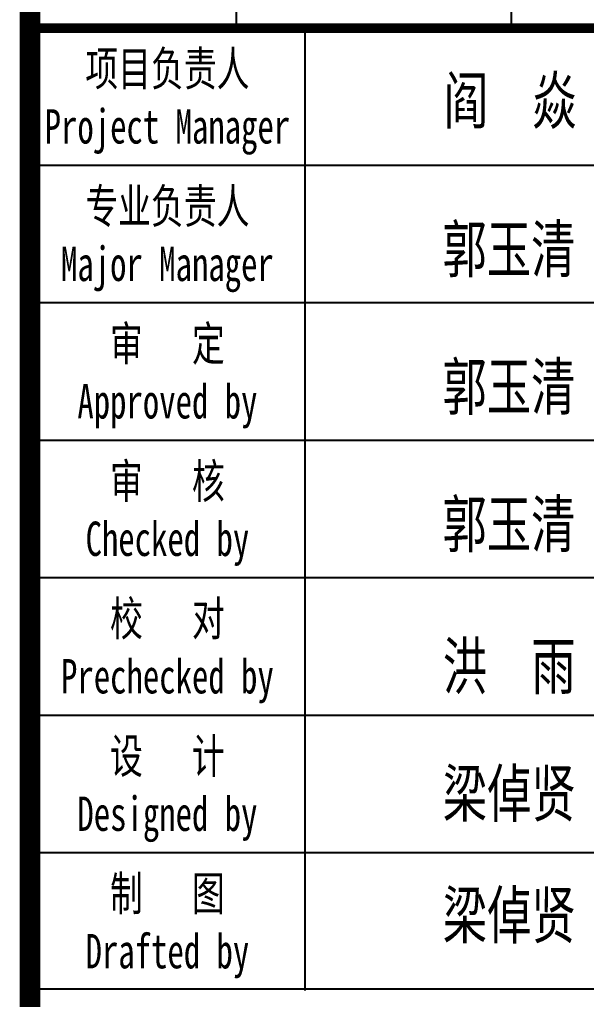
# Model space of a CAD drawing. Extents: x -89996 to 1006241, y -2176 to 440573.
# Drawn here: x 380250 to 386080, y 97692 to 107772 of the extents above; entities that cross this region are included whole.
import ezdxf
from ezdxf.enums import TextEntityAlignment as Align

# ---------------------------------------------------------------- set-up
doc = ezdxf.new("R2010")
doc.units = 0
doc.header["$LTSCALE"] = 1000
doc.header["$MEASUREMENT"] = 0
doc.layers.add('PUB_TEXT', color=7, linetype='Continuous')
doc.layers.add('PUB_TITLE', color=4, linetype='Continuous')
doc.styles.add('_gyy_title_ST', font='', dxfattribs={"width": 0.8})
doc.styles.get('_gyy_title_ST').set_extended_font_data('SimSun')

# ---------------------------------------------------------------- blocks, each defined once
blk = doc.blocks.new('A$C767023C3')
at = {"layer": 'PUB_TITLE'}
for p, q in [((-3888.9, -30333.3), (-3888.9, -31747.5)), ((-2474.8, -30333.3), (-2474.8, -31747.5)), ((-3535.4, -31747.5), (-3535.4, -36697)), ((0, -32454.5), (-4949.5, -32454.5)), ((0, -33161.6), (-4949.5, -33161.6)), ((0, -33868.7), (-4949.5, -33868.7)), ((0, -34575.8), (-4949.5, -34575.8)), ((0, -35282.8), (-4949.5, -35282.8)), ((0, -35989.9), (-4949.5, -35989.9))]:
    blk.add_line(p, q, dxfattribs=at)
at = {"layer": 'PUB_TITLE', "const_width": 106.1}
blk.add_lwpolyline([(-4949.5, 0), (0, 0), (0, -40585.9), (-4949.5, -40585.9)], close=True, dxfattribs=at)
at = {"layer": 'PUB_TITLE', "const_width": 49.5}
blk.add_lwpolyline([(-4949.5, -31747.5), (0, -31747.5)], dxfattribs=at)
at = {"layer": 'PUB_TITLE'}
blk.add_lwpolyline([(-4949.5, -31747.5), (0, -31747.5), (0, -36690.9), (-4949.5, -36690.9)], close=True, dxfattribs=at)
blk.add_lwpolyline([(0, -31747.5), (0, -36690.9), (-4949.5, -36690.9)], dxfattribs=at)
at = {"layer": 'PUB_TEXT', "color": 3, "style": '_gyy_title_ST', "width": 0.7}
for s, p in [('阎  焱', (-2821.6, -32240.1)), ('郭玉清', (-2827.9, -33003.8)), ('郭玉清', (-2827.9, -33710.9)), ('郭玉清', (-2827.9, -34418)), ('洪  雨', (-2826.4, -35148.3)), ('梁倬贤', (-2826.4, -35803.9)), ('梁倬贤', (-2826.4, -36429.6))]:
    blk.add_text(s, height=238.74, dxfattribs=at).set_placement(p)
at = {"layer": 'PUB_TITLE', "style": '_gyy_title_ST', "width": 0.7}
for s, height, p in [('项目负责人', 176.77, (-4242.4, -32044.4)), ('Project Manager', 176.767, (-4242.4, -32341.4)), ('专业负责人', 176.77, (-4242.4, -32751.5)), ('Major Manager', 176.767, (-4242.4, -33048.5)), ('审   定', 176.77, (-4242.4, -33458.6)), ('Approved by', 176.767, (-4242.4, -33755.6)), ('审   核', 176.77, (-4242.4, -34165.7)), ('Checked by', 176.77, (-4242.4, -34462.6)), ('校   对', 176.77, (-4242.4, -34872.7)), ('Prechecked by', 176.767, (-4242.4, -35169.7)), ('设   计', 176.77, (-4242.4, -35579.8)), ('Designed by', 176.767, (-4242.4, -35876.8)), ('制   图', 176.77, (-4242.4, -36286.9)), ('Drafted by', 176.77, (-4242.4, -36583.8))]:
    blk.add_text(s, height=height, dxfattribs=at).set_placement(p, align=Align.CENTER)

msp = doc.modelspace()

# ---------------------------------------------------------------- block references
at = {"xscale": 2, "yscale": 2, "zscale": 2}
msp.add_blockref('A$C767023C3', (390255.43, 171179.57), dxfattribs=at)

doc.saveas('drawing.dxf')
